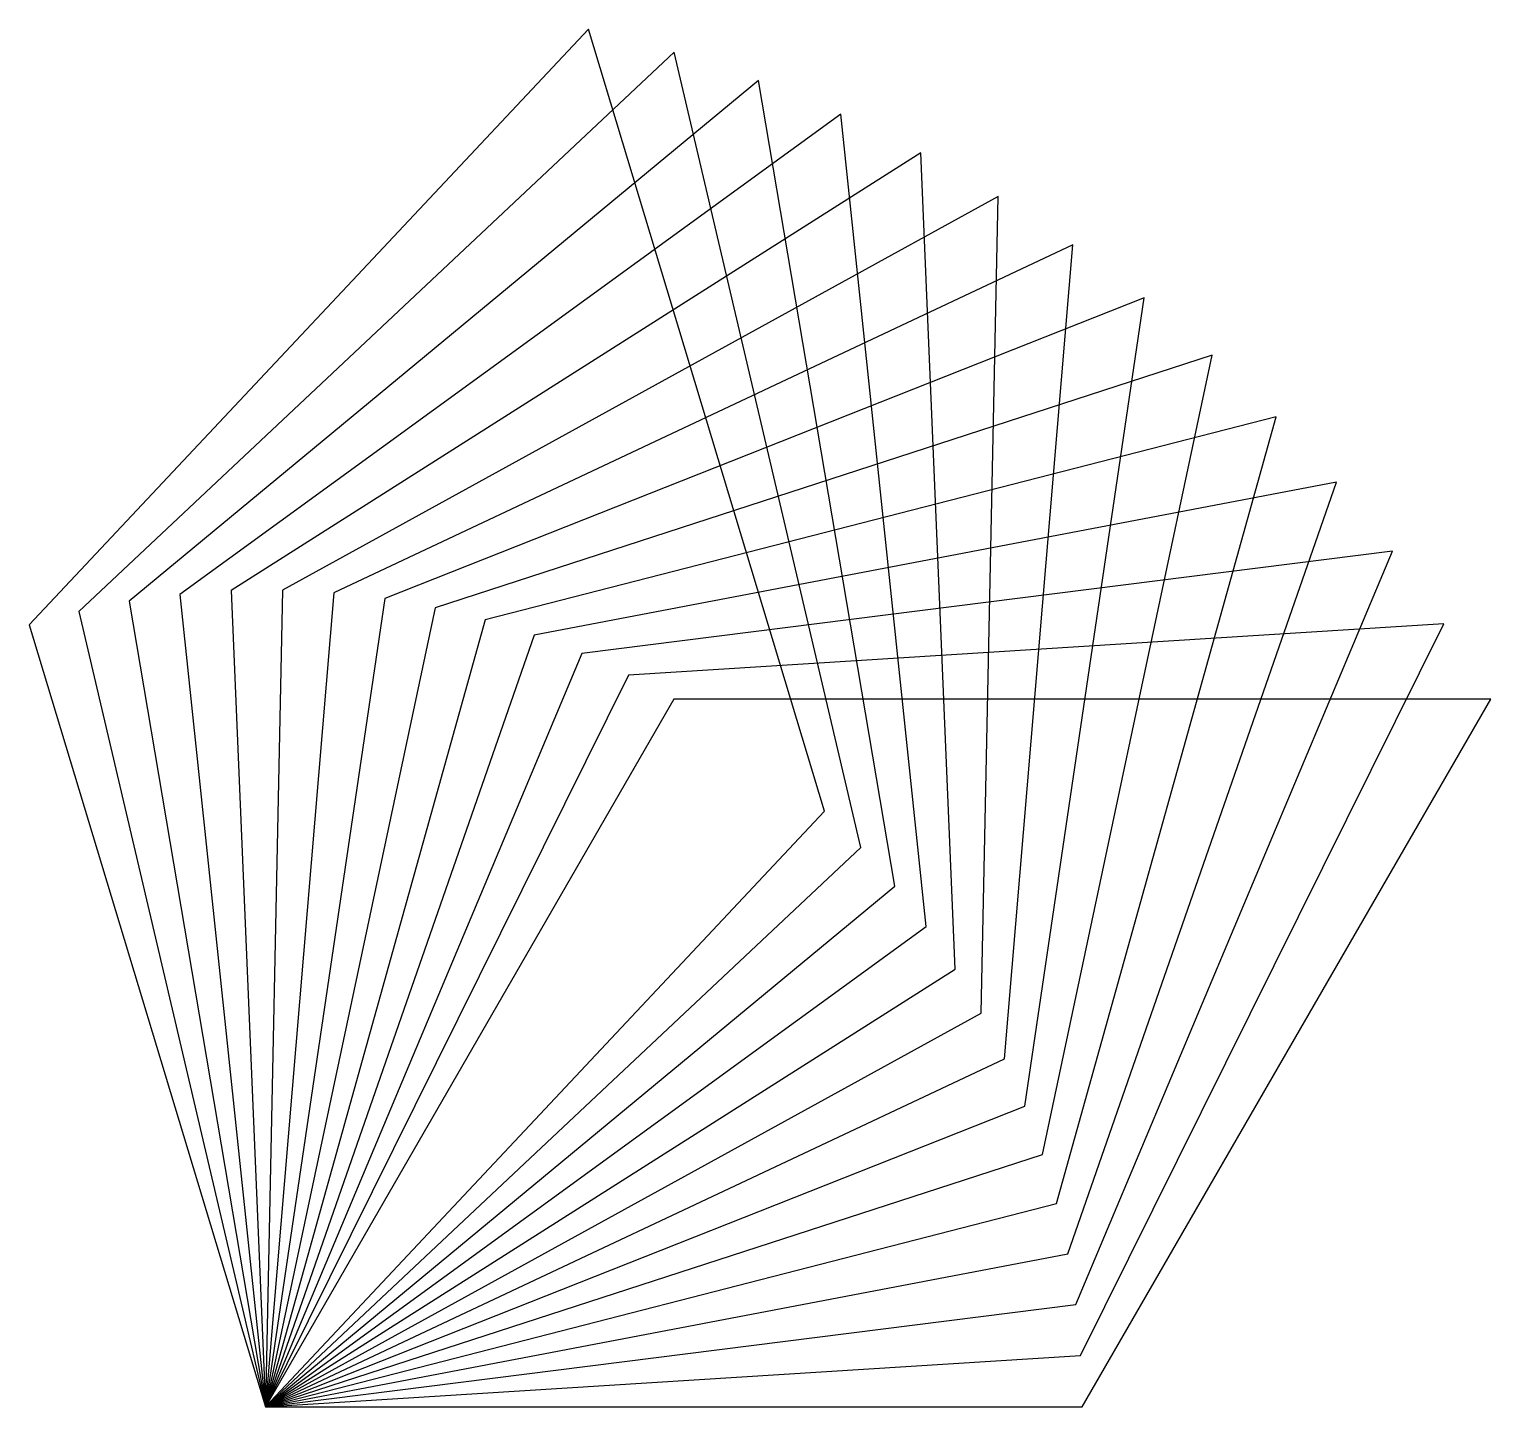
# Model space of a CAD drawing. Header units: millimetres. Extents: x 471 to 650, y 220 to 389.
import ezdxf

# ---------------------------------------------------------------- set-up
doc = ezdxf.new("R2010")
doc.units = ezdxf.units.MM

msp = doc.modelspace()

# ---------------------------------------------------------------- linework, layer by layer
at = {"ltscale": 100}
for p, q in [((539.55, 388.63), (471.1, 315.73)), ((568.45, 292.9), (539.55, 388.63)), ((550.06, 385.81), (477.16, 317.36)), ((572.9, 288.45), (550.06, 385.81)), ((560.37, 382.34), (483.32, 318.6)), ((577.05, 283.74), (560.37, 382.34)), ((570.45, 378.23), (489.55, 319.45)), ((580.9, 278.78), (570.45, 378.23)), ((580.25, 373.49), (495.81, 319.91)), ((584.43, 273.58), (580.25, 373.49)), ((589.72, 368.15), (502.09, 319.98)), ((587.63, 268.18), (589.72, 368.15)), ((598.85, 362.23), (508.37, 319.65)), ((590.48, 262.58), (598.85, 362.23)), ((607.59, 355.74), (514.61, 318.93)), ((592.98, 256.81), (607.59, 355.74)), ((615.9, 348.72), (520.79, 317.81)), ((595.11, 250.9), (615.9, 348.72)), ((623.75, 341.19), (526.89, 316.32)), ((596.86, 244.87), (623.75, 341.19)), ((631.12, 333.18), (532.89, 314.44)), ((598.23, 238.74), (631.12, 333.18)), ((637.96, 324.72), (538.75, 312.19)), ((599.21, 232.53), (637.96, 324.72)), ((483.32, 318.6), (500, 220)), ((489.55, 319.45), (500, 220)), ((495.81, 319.91), (500, 220)), ((502.09, 319.98), (500, 220)), ((508.37, 319.65), (500, 220)), ((514.61, 318.93), (500, 220)), ((477.16, 317.36), (500, 220)), ((520.79, 317.81), (500, 220)), ((471.1, 315.73), (500, 220)), ((526.89, 316.32), (500, 220)), ((644.27, 315.85), (544.46, 309.57)), ((599.8, 226.28), (644.27, 315.85)), ((532.89, 314.44), (500, 220)), ((538.75, 312.19), (500, 220)), ((544.46, 309.57), (500, 220)), ((550, 306.6), (500, 220)), ((650, 306.6), (550, 306.6)), ((600, 220), (650, 306.6)), ((500, 220), (568.45, 292.9)), ((500, 220), (572.9, 288.45)), ((500, 220), (577.05, 283.74)), ((500, 220), (580.9, 278.78)), ((500, 220), (584.43, 273.58)), ((500, 220), (587.63, 268.18)), ((500, 220), (590.48, 262.58)), ((500, 220), (592.98, 256.81)), ((500, 220), (595.11, 250.9)), ((500, 220), (596.86, 244.87)), ((500, 220), (598.23, 238.74)), ((500, 220), (599.21, 232.53)), ((500, 220), (599.8, 226.28)), ((500, 220), (600, 220))]:
    msp.add_line(p, q, dxfattribs=at)

doc.saveas('drawing.dxf')
